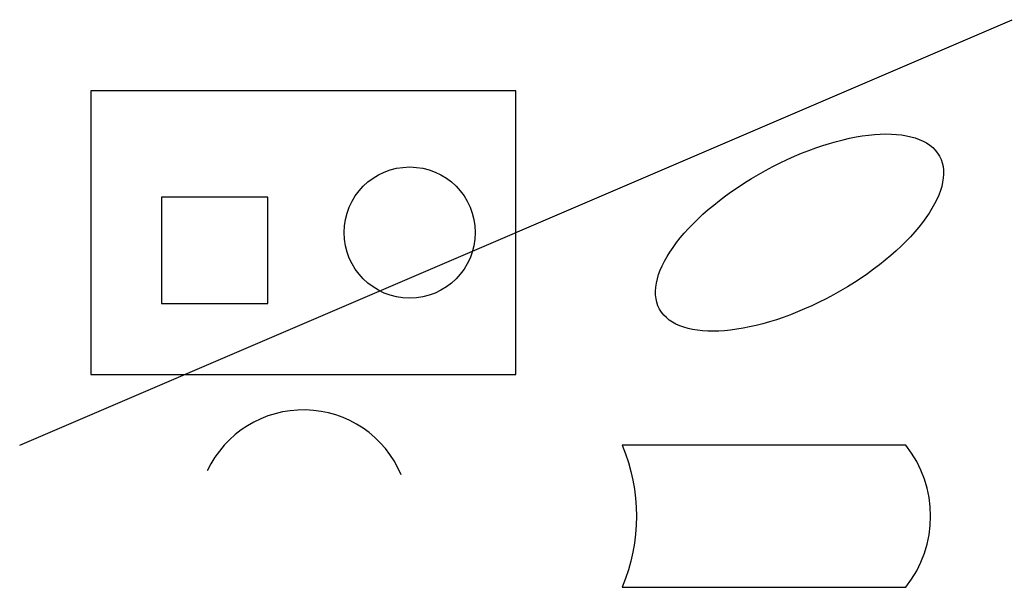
# Model space of a CAD drawing. Header units: millimetres. Extents: x -20 to 260, y -60 to 100.
import ezdxf

# ---------------------------------------------------------------- set-up
doc = ezdxf.new("R2010")
doc.units = ezdxf.units.MM
for name, color, linetype in [('construction', 7, 'Continuous'), ('cut', 7, 'Continuous'), ('marks', 7, 'Continuous'), ('plate', 7, 'Continuous')]:
    doc.layers.add(name, color=color, linetype=linetype)

msp = doc.modelspace()

# ---------------------------------------------------------------- linework, layer by layer
at = {"layer": 'construction'}
msp.add_line((-20, -20), (260, 100), dxfattribs=at)
at = {"layer": 'cut'}
msp.add_lwpolyline([(150, -60), (230, -60, 0.35), (230, -20), (150, -20, -0.2)], format="xyb", close=True, dxfattribs=at)
at = {"layer": 'marks'}
msp.add_circle((90, 40), 18.5, dxfattribs=at)
msp.add_arc((60, -40), 30, 22.9183, 154.6986, dxfattribs=at)
msp.add_ellipse((200, 40), major_axis=(39.49, 21.57), ratio=0.444444, dxfattribs=at)
at = {"layer": 'plate'}
for points in [[(0, 0), (120, 0), (120, 80), (0, 80)], [(20, 20), (50, 20), (50, 50), (20, 50)]]:
    msp.add_lwpolyline(points, close=True, dxfattribs=at)

doc.saveas('drawing.dxf')
